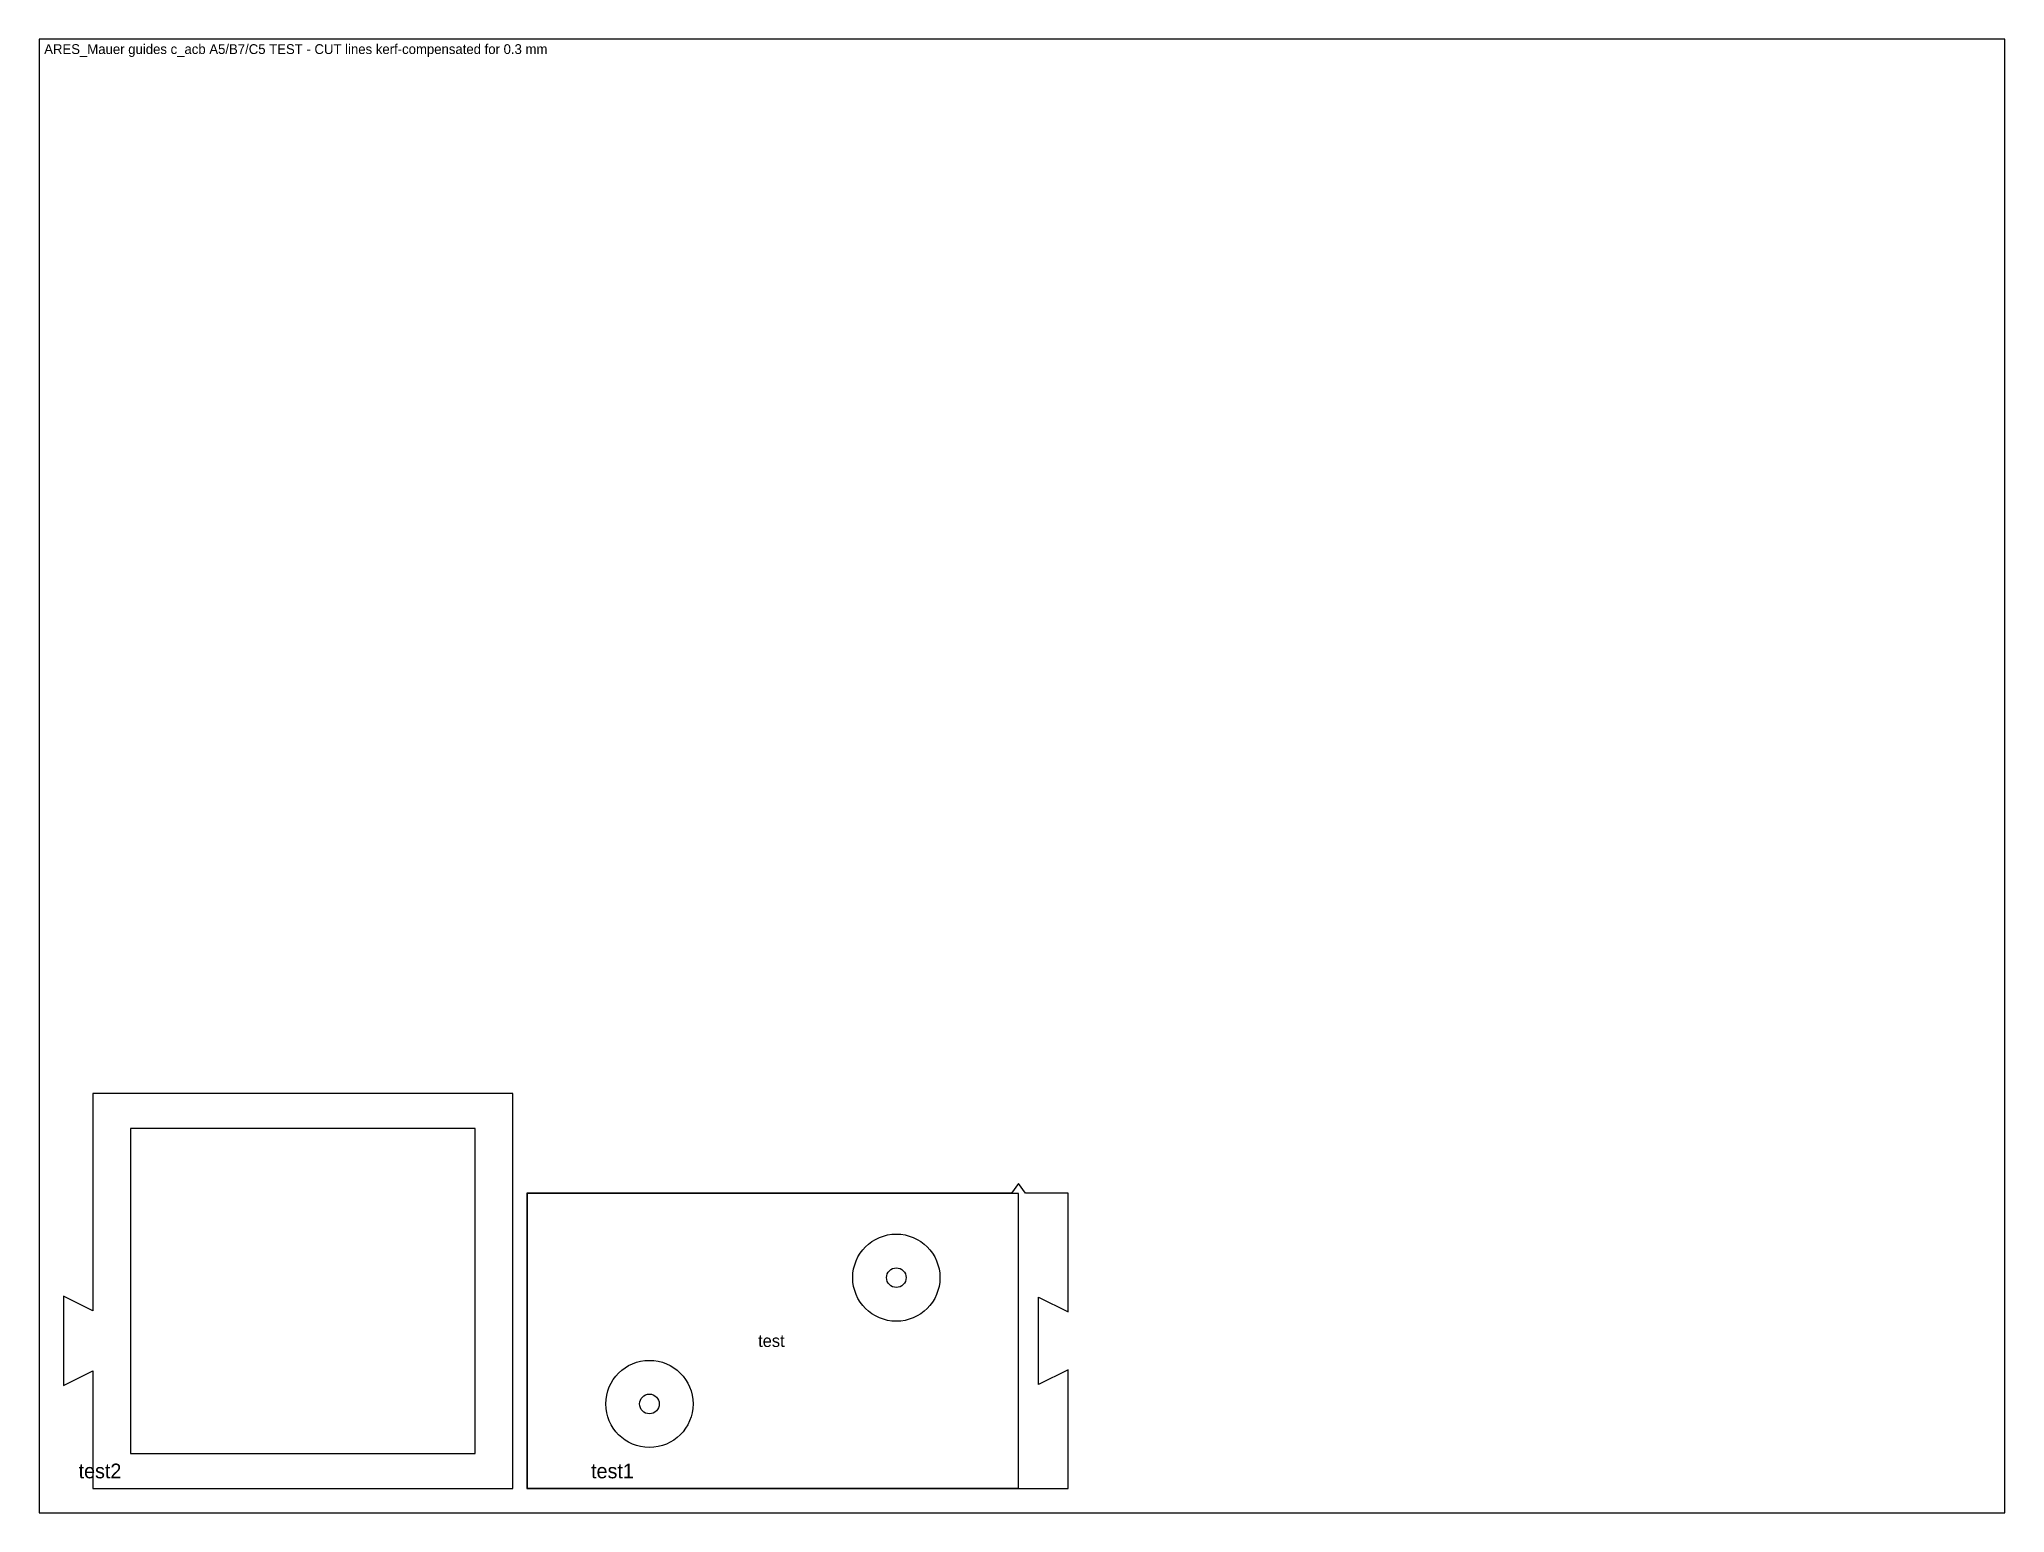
# Model space of a CAD drawing. Extents: x 0 to 800, y 0 to 600.
import ezdxf

# ---------------------------------------------------------------- set-up
doc = ezdxf.new("R2010")
doc.units = 0
for name, color, linetype in [('CUT', 1, 'CONTINUOUS'), ('ENGRAVE', 5, 'CONTINUOUS'), ('SHEET', 3, 'CONTINUOUS')]:
    doc.layers.add(name, color=color, linetype=linetype)

msp = doc.modelspace()

# ---------------------------------------------------------------- linework, layer by layer
at = {"layer": 'CUT', "color": 1}
for p, q in [((192.75, 170.75), (21.85, 170.75)), ((21.85, 170.75), (21.85, 82.2427)), ((192.75, 9.85), (192.75, 170.75)), ((177.45, 156.45), (37.15, 156.45)), ((37.15, 156.45), (37.15, 24.15)), ((177.45, 24.15), (177.45, 156.45)), ((395.7242, 130.15), (198.45, 130.15)), ((198.45, 130.15), (198.45, 9.85)), ((398.6, 134.0529), (395.7242, 130.15)), ((401.4758, 130.15), (398.6, 134.0529)), ((418.75, 130.15), (401.4758, 130.15)), ((418.75, 81.8077), (418.75, 130.15)), ((21.85, 82.2427), (9.85, 88.2427)), ((9.85, 88.2427), (9.85, 51.7573)), ((406.7, 52.1923), (406.7, 87.8077)), ((406.7, 87.8077), (418.75, 81.8077)), ((9.85, 51.7573), (21.85, 57.7573)), ((21.85, 57.7573), (21.85, 9.85)), ((418.75, 58.1923), (406.7, 52.1923)), ((418.75, 9.85), (418.75, 58.1923)), ((37.15, 24.15), (177.45, 24.15)), ((21.85, 9.85), (192.75, 9.85)), ((198.45, 9.85), (418.75, 9.85))]:
    msp.add_line(p, q, dxfattribs=at)
for centre in [(348.85, 95.714), (248.35, 44.286)]:
    msp.add_circle(centre, 4, dxfattribs=at)
at = {"layer": 'ENGRAVE', "color": 5}
for p, q in [((398.6, 130), (198.6, 130)), ((198.6, 130), (198.6, 10)), ((398.6, 10), (398.6, 130)), ((198.6, 10), (398.6, 10))]:
    msp.add_line(p, q, dxfattribs=at)
for centre in [(348.85, 95.714), (248.35, 44.286)]:
    msp.add_circle(centre, 17.75, dxfattribs=at)
at = {"layer": 'SHEET', "color": 3}
for p, q in [((800, 600), (0, 600)), ((0, 600), (0, 0)), ((800, 0), (800, 600)), ((0, 0), (800, 0))]:
    msp.add_line(p, q, dxfattribs=at)

# ---------------------------------------------------------------- texts
at = {"layer": 'ENGRAVE', "color": 5}
for s, height, p in [('test', 5, (292.6, 67.5)), ('test2', 6, (16, 14)), ('test1', 6, (224.6, 14))]:
    msp.add_text(s, height=height, dxfattribs=at).set_placement(p)
at = {"layer": 'SHEET', "color": 3}
msp.add_text('ARES_Mauer guides c_acb A5/B7/C5 TEST - CUT lines kerf-compensated for 0.3 mm', height=4, dxfattribs=at).set_placement((2, 594))

doc.saveas('drawing.dxf')
